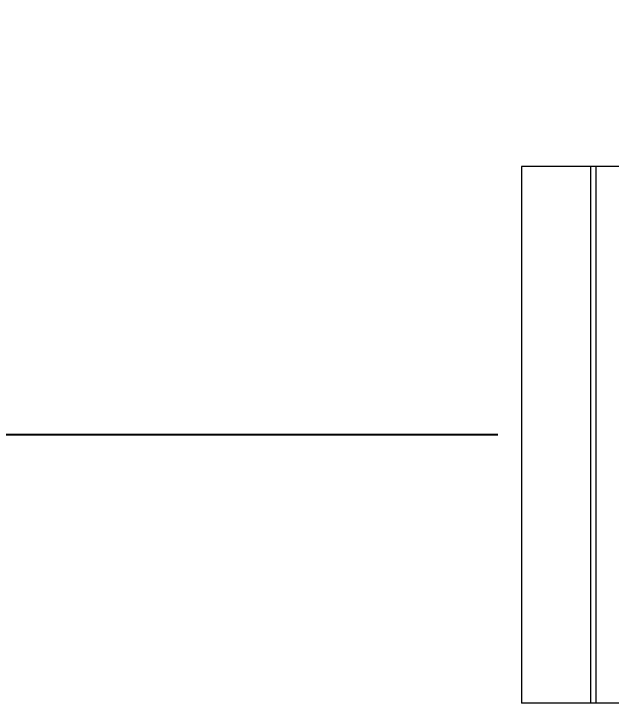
# Model space of a CAD drawing. Header units: millimetres. Extents: x 37984 to 70752, y 14140 to 37584.
# Drawn here: x 39150.48 to 39166.29, y 31074.9 to 31093.15 of the extents above; entities that cross this region are included whole.
import ezdxf

# ---------------------------------------------------------------- set-up
doc = ezdxf.new("R2010")
doc.units = ezdxf.units.MM
doc.layers.add('! NO PLOT !', color=7, linetype='Continuous', true_color=0xff75dd, plot=False)
doc.layers.add('000-PI-Oprema', color=30, linetype='Continuous', lineweight=5)
doc.styles.get("Standard").update_dxf_attribs({"font": 'arial.ttf'})
doc.dimstyles.new('ISO-25', dxfattribs={"dimtxt": 4, "dimasz": 3, "dimexe": 1.25, "dimexo": 0.625, "dimtad": 1, "dimtxsty": 'Standard', "dimcen": 3, "dimadec": 0, "dimazin": 0, "dimtfac": 1, "dimtmove": 0, "dimatfit": 3, "dimfxl": 1, "dimarcsym": 0})

# ---------------------------------------------------------------- blocks, each defined once
blk = doc.blocks.new('*D1146')
at = {"layer": '! NO PLOT !', "color": 0, "lineweight": -2, "ltscale": 0.25, "transparency": 16777216}
for p, q in [((39181.336, 31117.002), (39134.387, 31117.002)), ((39135.637, 31114.002), (39135.637, 31084.999)), ((39163.286, 31081.999), (39134.387, 31081.999))]:
    blk.add_line(p, q, dxfattribs=at)
at = {"layer": '! NO PLOT !', "color": 0, "ltscale": 0.25, "transparency": 16777216}
for points in [[(39135.137, 31114.002), (39136.137, 31114.002), (39135.637, 31117.002)], [(39135.137, 31084.999), (39136.137, 31084.999), (39135.637, 31081.999)]]:
    blk.add_solid(points, dxfattribs=at)
at = {"layer": 'Defpoints', "color": 0, "ltscale": 0.25, "transparency": 16777216}
for p in [(39181.961, 31117.002), (39135.637, 31081.999), (39163.911, 31081.999)]:
    blk.add_point(p, dxfattribs=at)
at = {"layer": '! NO PLOT !', "color": 0, "ltscale": 0.25, "transparency": 16777216, "insert": (39132.968, 31099.501), "char_height": 4, "attachment_point": 5, "rotation": 90}
blk.add_mtext('35', dxfattribs=at)
blk = doc.blocks.new('TE-18-2 - 48290501')
at = {"layer": '000-PI-Oprema'}
for p, q in [((47011.514, 28609.66), (47020.611, 28609.66)), ((47020.611, 28595.455), (47020.611, 28609.66)), ((47020.611, 28609.66), (47020.749, 28609.66)), ((47020.749, 28609.66), (47022.577, 28609.66)), ((47020.749, 28595.455), (47020.749, 28609.66)), ((47022.577, 28609.66), (47022.577, 28609.66)), ((47022.577, 28595.455), (47022.577, 28609.66)), ((47018.201, 28595.455), (47020.611, 28595.455)), ((47020.611, 28595.455), (47020.749, 28595.455)), ((47020.749, 28595.455), (47022.577, 28595.455)), ((47022.577, 28595.455), (47022.577, 28595.455))]:
    blk.add_line(p, q, dxfattribs=at)

msp = doc.modelspace()

# ---------------------------------------------------------------- block references
at = {"layer": '000-PI-Oprema', "rotation": 180}
msp.add_blockref('TE-18-2 - 48290501', (86186.488, 59684.557), dxfattribs=at)

# ---------------------------------------------------------------- dimensions: what is measured, and where the dimension line sits
at = {"layer": '! NO PLOT !', "ltscale": 0.25}
dim = msp.add_linear_dim(base=(39135.637, 31081.999), p1=(39181.961, 31117.002), p2=(39163.911, 31081.999), angle=90, dimstyle='ISO-25', dxfattribs=at)
dim.commit()
dim.dimension.update_dxf_attribs({"geometry": '*D1146', "text_midpoint": (39132.968, 31099.501)})

doc.saveas('drawing.dxf')
